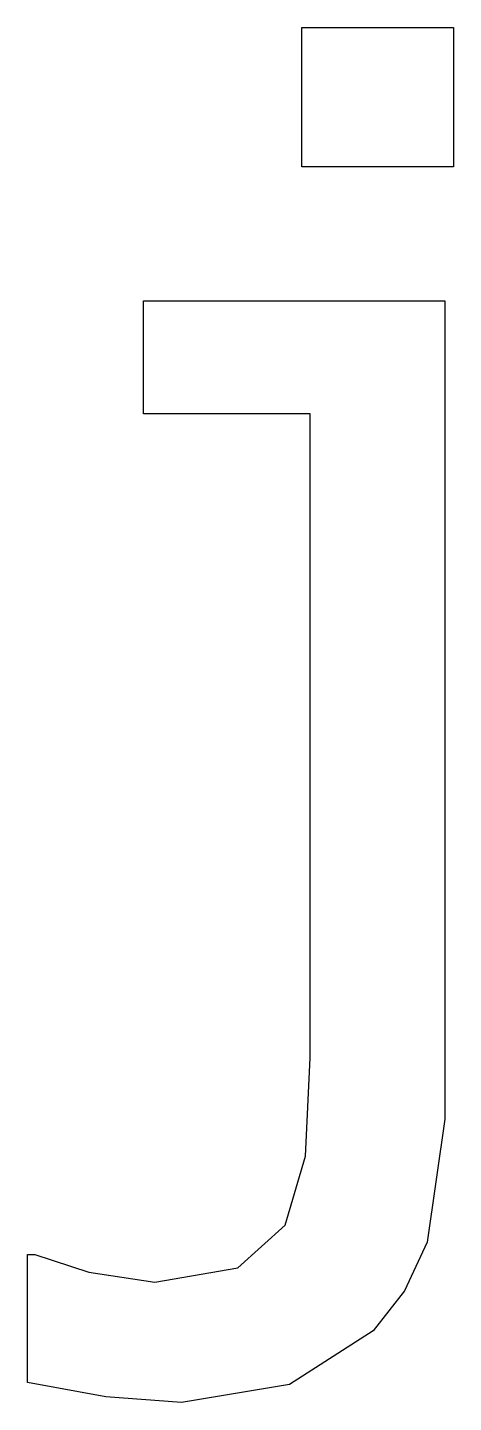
# Model space of a CAD drawing. Header units: metres. Extents: x -49 to 25, y -49 to 188.
import ezdxf

# ---------------------------------------------------------------- set-up
doc = ezdxf.new("R2010")
doc.units = ezdxf.units.M

msp = doc.modelspace()

# ---------------------------------------------------------------- linework, layer by layer
at = {"layer": 'COMPONENT0'}
for p, q in [((-1.28, 163.98), (-1.28, 188.03)), ((-1.28, 188.03), (24.87, 188.03)), ((24.87, 188.03), (24.87, 163.98)), ((24.87, 163.98), (-1.28, 163.98)), ((-28.54, 121.42), (-28.54, 140.91)), ((-28.54, 140.91), (23.39, 140.91)), ((23.39, 140.91), (23.39, -0.21)), ((0.2, 121.42), (-28.54, 121.42)), ((0.2, 10.39), (0.2, 121.42)), ((-0.6, -6.57), (0.2, 10.39)), ((23.39, -0.21), (20.31, -21.43)), ((-4.12, -18.47), (-0.6, -6.57)), ((-12.26, -25.87), (-4.12, -18.47)), ((-48.53, -45.61), (-48.53, -23.53)), ((-48.53, -23.53), (-47.29, -23.53)), ((-47.29, -23.53), (-37.98, -26.61)), ((20.31, -21.43), (16.45, -29.82)), ((-26.57, -28.34), (-12.26, -25.87)), ((-37.98, -26.61), (-26.57, -28.34)), ((16.45, -29.82), (11.06, -36.73)), ((11.06, -36.73), (-3.38, -45.98)), ((-35.02, -48.08), (-48.53, -45.61)), ((-3.38, -45.98), (-22.01, -49.07)), ((-22.01, -49.07), (-35.02, -48.08))]:
    msp.add_line(p, q, dxfattribs=at)

doc.saveas('drawing.dxf')
